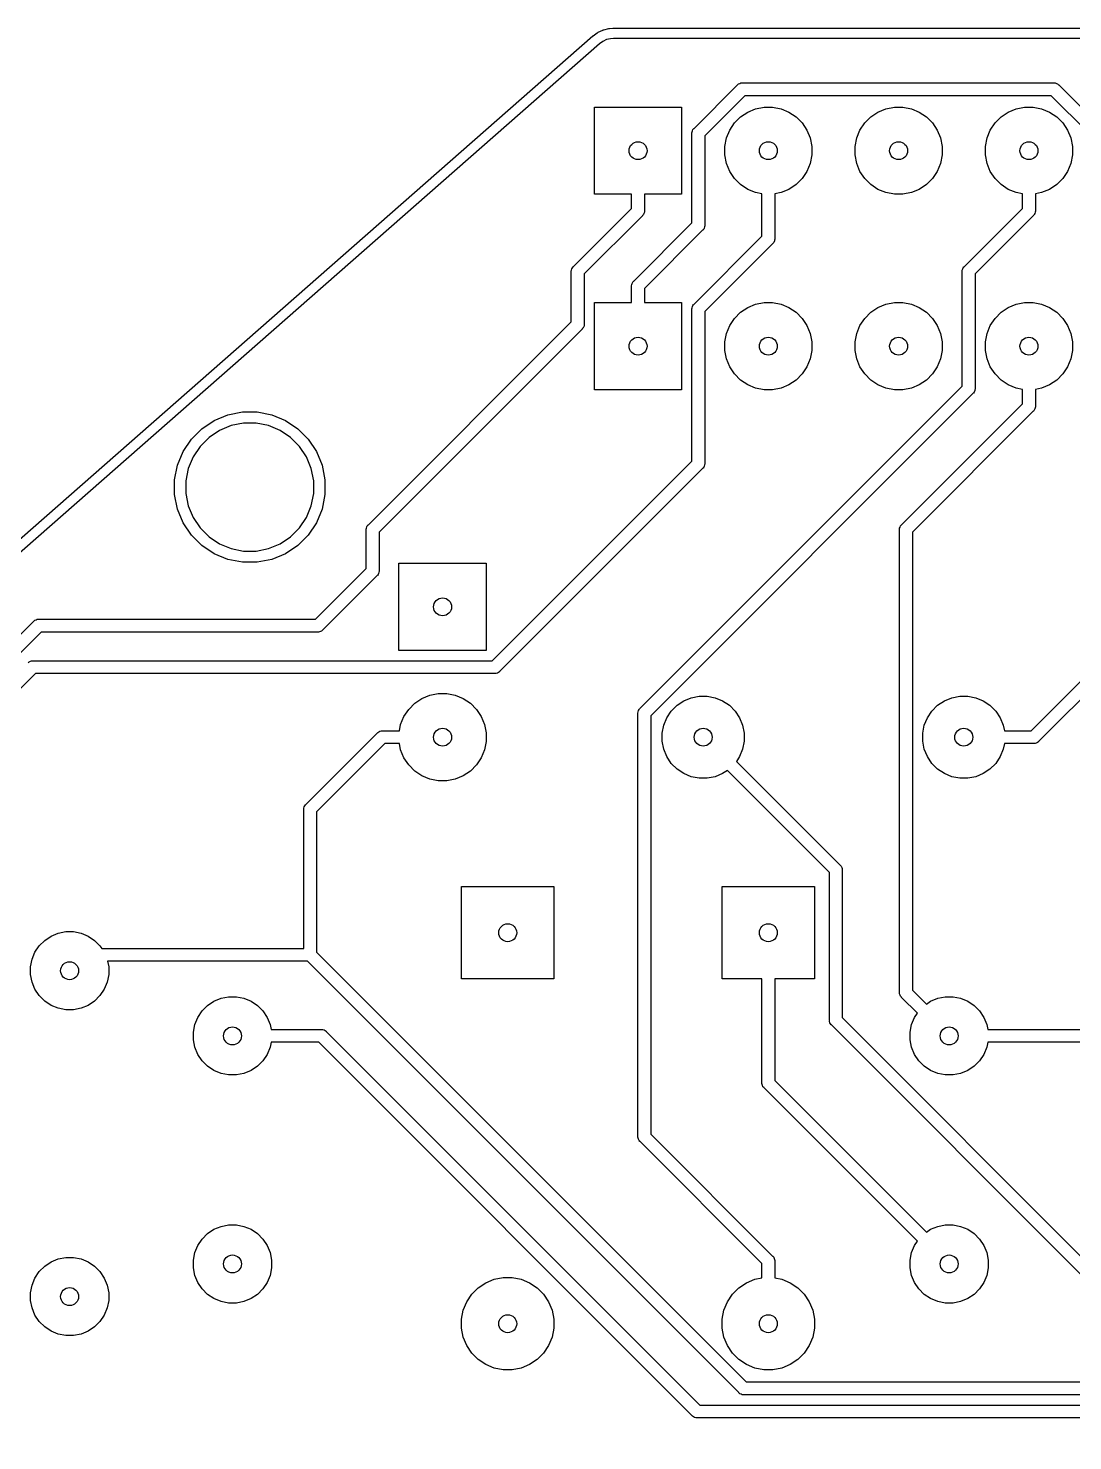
# Model space of a CAD drawing. Extents: x 17 to 176, y -177 to -9.
# Drawn here: x 54.92 to 75.28, y -36.57 to -9.04 of the extents above; entities that cross this region are included whole.
import ezdxf

# ---------------------------------------------------------------- set-up
doc = ezdxf.new("R2010")
doc.units = 0
doc.layers.add('BLACK', color=7, linetype='CONTINUOUS')

msp = doc.modelspace()

# ---------------------------------------------------------------- linework, layer by layer
at = {"layer": 'BLACK', "linetype": 'CONTINUOUS'}
for p, q in [((66.0255, -9.1214), (66.1157, -9.0803)), ((66.1157, -9.0803), (66.117, -9.0798)), ((66.117, -9.0798), (66.1256, -9.0769)), ((66.1256, -9.0769), (66.1342, -9.074)), ((66.1342, -9.074), (66.2307, -9.0512)), ((66.2307, -9.0512), (66.2321, -9.0509)), ((66.2321, -9.0509), (66.2395, -9.05)), ((66.2395, -9.05), (66.247, -9.0488)), ((66.247, -9.0488), (66.3133, -9.0443)), ((66.3133, -9.0443), (66.3167, -9.044)), ((66.3167, -9.044), (80.5131, -9.044)), ((17.4069, -51.7871), (65.9241, -9.1919)), ((66.0487, -9.3486), (17.5439, -51.933)), ((65.9241, -9.1919), (65.9281, -9.189)), ((65.9281, -9.189), (66.0086, -9.1312)), ((65.9281, -9.189), (65.9281, -9.189)), ((66.0086, -9.1312), (66.0098, -9.1304)), ((66.0098, -9.1304), (66.0177, -9.126)), ((66.0177, -9.126), (66.0255, -9.1214)), ((66.1173, -9.2994), (66.0487, -9.3486)), ((66.1897, -9.2664), (66.1173, -9.2994)), ((66.2686, -9.2478), (66.1897, -9.2664)), ((66.3249, -9.244), (66.2686, -9.2478)), ((80.418, -9.244), (66.3249, -9.244)), ((67.8933, -10.9954), (68.7392, -10.1494)), ((68.7392, -10.1494), (68.7431, -10.1447)), ((68.7431, -10.1447), (68.7478, -10.1408)), ((68.7478, -10.1408), (68.7621, -10.1291)), ((68.7621, -10.1291), (68.7838, -10.1175)), ((68.7838, -10.1175), (68.8074, -10.1103)), ((68.8074, -10.1103), (68.8258, -10.1085)), ((68.8258, -10.1085), (68.8319, -10.1079)), ((68.8258, -10.1085), (68.8258, -10.1085)), ((68.8319, -10.1079), (68.838, -10.1085)), ((68.838, -10.1085), (74.9039, -10.1085)), ((74.9039, -10.1085), (74.91, -10.1079)), ((74.91, -10.1079), (74.9161, -10.1085)), ((74.9161, -10.1085), (74.9161, -10.1085)), ((74.9161, -10.1085), (74.9345, -10.1103)), ((74.9345, -10.1103), (74.9581, -10.1175)), ((74.9581, -10.1175), (74.9798, -10.1291)), ((74.9798, -10.1291), (74.9988, -10.1447)), ((74.9988, -10.1447), (75.0027, -10.1495)), ((75.0027, -10.1495), (75.7761, -10.9228)), ((68.8837, -10.3585), (68.1023, -11.1399)), ((74.8582, -10.3585), (68.8837, -10.3585)), ((75.567, -11.0673), (74.8582, -10.3585)), ((65.952, -12.28), (65.952, -10.58)), ((65.952, -10.58), (67.652, -10.58)), ((67.652, -10.58), (67.652, -12.28)), ((68.8002, -10.7698), (68.9394, -10.6767)), ((68.9394, -10.6767), (69.0941, -10.6127)), ((69.0941, -10.6127), (69.2583, -10.58)), ((69.2583, -10.58), (69.4257, -10.58)), ((69.4257, -10.58), (69.5899, -10.6127)), ((69.5899, -10.6127), (69.7446, -10.6767)), ((69.7446, -10.6767), (69.8838, -10.7698)), ((71.3402, -10.7698), (71.4794, -10.6767)), ((71.4794, -10.6767), (71.6341, -10.6127)), ((71.6341, -10.6127), (71.7983, -10.58)), ((71.7983, -10.58), (71.9657, -10.58)), ((71.9657, -10.58), (72.1299, -10.6127)), ((72.1299, -10.6127), (72.2846, -10.6767)), ((72.2846, -10.6767), (72.4238, -10.7698)), ((73.8802, -10.7698), (74.0194, -10.6767)), ((74.0194, -10.6767), (74.1741, -10.6127)), ((74.1741, -10.6127), (74.3383, -10.58)), ((74.3383, -10.58), (74.5057, -10.58)), ((74.5057, -10.58), (74.6699, -10.6127)), ((74.6699, -10.6127), (74.8246, -10.6767)), ((74.8246, -10.6767), (74.9638, -10.7698)), ((67.8729, -11.0183), (67.8885, -10.9993)), ((67.8885, -10.9993), (67.8933, -10.9954)), ((68.5887, -11.0274), (68.6818, -10.8882)), ((68.6818, -10.8882), (68.8002, -10.7698)), ((69.8838, -10.7698), (70.0022, -10.8882)), ((70.0022, -10.8882), (70.0953, -11.0274)), ((71.1287, -11.0274), (71.2218, -10.8882)), ((71.2218, -10.8882), (71.3402, -10.7698)), ((72.4238, -10.7698), (72.5422, -10.8882)), ((72.5422, -10.8882), (72.6353, -11.0274)), ((73.6687, -11.0274), (73.7618, -10.8882)), ((73.7618, -10.8882), (73.8802, -10.7698)), ((74.9638, -10.7698), (75.0822, -10.8882)), ((75.0822, -10.8882), (75.1753, -11.0274)), ((67.8517, -11.0881), (67.8523, -11.082)), ((67.8523, -11.0942), (67.8517, -11.0881)), ((67.8523, -11.082), (67.8541, -11.0636)), ((67.8523, -11.082), (67.8523, -11.082)), ((67.8523, -12.8376), (67.8523, -11.0942)), ((67.8541, -11.0636), (67.8613, -11.04)), ((67.8613, -11.04), (67.8729, -11.0183)), ((68.1023, -11.1399), (68.1023, -12.8833)), ((68.492, -11.3463), (68.5247, -11.1821)), ((68.5247, -11.1821), (68.5887, -11.0274)), ((70.0953, -11.0274), (70.1593, -11.1821)), ((70.1593, -11.1821), (70.192, -11.3463)), ((71.032, -11.3463), (71.0647, -11.1821)), ((71.0647, -11.1821), (71.1287, -11.0274)), ((72.6353, -11.0274), (72.6993, -11.1821)), ((72.6993, -11.1821), (72.732, -11.3463)), ((73.572, -11.3463), (73.6047, -11.1821)), ((73.6047, -11.1821), (73.6687, -11.0274)), ((75.1753, -11.0274), (75.2393, -11.1821)), ((75.2393, -11.1821), (75.272, -11.3463)), ((68.492, -11.5137), (68.492, -11.3463)), ((68.5247, -11.6779), (68.492, -11.5137)), ((70.192, -11.5137), (70.1593, -11.6779)), ((70.192, -11.3463), (70.192, -11.5137)), ((71.032, -11.5137), (71.032, -11.3463)), ((71.0647, -11.6779), (71.032, -11.5137)), ((72.732, -11.5137), (72.6993, -11.6779)), ((72.732, -11.3463), (72.732, -11.5137)), ((73.572, -11.5137), (73.572, -11.3463)), ((73.6047, -11.6779), (73.572, -11.5137)), ((75.272, -11.5137), (75.2393, -11.6779)), ((75.272, -11.3463), (75.272, -11.5137)), ((68.5887, -11.8326), (68.5247, -11.6779)), ((68.6818, -11.9718), (68.5887, -11.8326)), ((70.0953, -11.8326), (70.0022, -11.9718)), ((70.1593, -11.6779), (70.0953, -11.8326)), ((71.1287, -11.8326), (71.0647, -11.6779)), ((71.2218, -11.9718), (71.1287, -11.8326)), ((72.6353, -11.8326), (72.5422, -11.9718)), ((72.6993, -11.6779), (72.6353, -11.8326)), ((73.6687, -11.8326), (73.6047, -11.6779)), ((73.7618, -11.9718), (73.6687, -11.8326)), ((75.1753, -11.8326), (75.0822, -11.9718)), ((75.2393, -11.6779), (75.1753, -11.8326)), ((68.8002, -12.0902), (68.6818, -11.9718)), ((68.9394, -12.1833), (68.8002, -12.0902)), ((69.8838, -12.0902), (69.7446, -12.1833)), ((70.0022, -11.9718), (69.8838, -12.0902)), ((71.3402, -12.0902), (71.2218, -11.9718)), ((71.4794, -12.1833), (71.3402, -12.0902)), ((72.4238, -12.0902), (72.2846, -12.1833)), ((72.5422, -11.9718), (72.4238, -12.0902)), ((73.8802, -12.0902), (73.7618, -11.9718)), ((74.0194, -12.1833), (73.8802, -12.0902)), ((74.9638, -12.0902), (74.8246, -12.1833)), ((75.0822, -11.9718), (74.9638, -12.0902)), ((66.677, -12.28), (65.952, -12.28)), ((66.677, -12.5535), (66.677, -12.28)), ((67.652, -12.28), (66.927, -12.28)), ((66.927, -12.28), (66.927, -12.5992)), ((69.0941, -12.2473), (68.9394, -12.1833)), ((69.217, -12.2718), (69.0941, -12.2473)), ((69.217, -13.0985), (69.217, -12.2718)), ((69.5899, -12.2473), (69.467, -12.2718)), ((69.467, -12.2718), (69.467, -13.1442)), ((69.7446, -12.1833), (69.5899, -12.2473)), ((71.6341, -12.2473), (71.4794, -12.1833)), ((71.7983, -12.28), (71.6341, -12.2473)), ((71.9657, -12.28), (71.7983, -12.28)), ((72.1299, -12.2473), (71.9657, -12.28)), ((72.2846, -12.1833), (72.1299, -12.2473)), ((74.1741, -12.2473), (74.0194, -12.1833)), ((74.297, -12.2718), (74.1741, -12.2473)), ((74.297, -12.5535), (74.297, -12.2718)), ((74.6699, -12.2473), (74.547, -12.2718)), ((74.547, -12.2718), (74.547, -12.5992)), ((74.8246, -12.1833), (74.6699, -12.2473)), ((65.5427, -13.6879), (66.677, -12.5535)), ((66.918, -12.6534), (66.9064, -12.6751)), ((66.9251, -12.6302), (66.918, -12.6534)), ((66.9252, -12.6298), (66.9251, -12.6302)), ((66.927, -12.6114), (66.9252, -12.6298)), ((66.927, -12.5992), (66.9276, -12.6053)), ((66.9276, -12.6053), (66.927, -12.6114)), ((66.927, -12.6114), (66.927, -12.6114)), ((73.1626, -13.6879), (74.297, -12.5535)), ((74.538, -12.6534), (74.5264, -12.6751)), ((74.5451, -12.6302), (74.538, -12.6534)), ((74.5452, -12.6298), (74.5451, -12.6302)), ((74.547, -12.6114), (74.5452, -12.6298)), ((74.547, -12.5992), (74.5476, -12.6053)), ((74.5476, -12.6053), (74.547, -12.6114)), ((74.547, -12.6114), (74.547, -12.6114)), ((66.8861, -12.698), (65.7517, -13.8324)), ((66.718, -13.972), (67.8523, -12.8376)), ((66.8908, -12.6941), (66.8861, -12.698)), ((66.8947, -12.6894), (66.8908, -12.6941)), ((66.9064, -12.6751), (66.8947, -12.6894)), ((66.8947, -12.6894), (66.8947, -12.6894)), ((68.0933, -12.9375), (68.0828, -12.9572)), ((68.1005, -12.9139), (68.0933, -12.9375)), ((68.1023, -12.8955), (68.1005, -12.9139)), ((68.1023, -12.8833), (68.1029, -12.8894)), ((68.1029, -12.8894), (68.1023, -12.8955)), ((68.1023, -12.8955), (68.1023, -12.8955)), ((74.5061, -12.698), (73.3717, -13.8324)), ((74.5108, -12.6941), (74.5061, -12.698)), ((74.5147, -12.6894), (74.5108, -12.6941)), ((74.5264, -12.6751), (74.5147, -12.6894)), ((74.5147, -12.6894), (74.5147, -12.6894)), ((68.0614, -12.9821), (66.927, -14.1165)), ((67.8933, -14.4222), (69.217, -13.0985)), ((68.0661, -12.9782), (68.0614, -12.9821)), ((68.07, -12.9735), (68.0661, -12.9782)), ((68.0817, -12.9592), (68.07, -12.9735)), ((68.07, -12.9735), (68.07, -12.9735)), ((68.0828, -12.9572), (68.0817, -12.9592)), ((69.458, -13.1984), (69.4464, -13.2201)), ((69.4594, -13.1937), (69.458, -13.1984)), ((69.4652, -13.1748), (69.4594, -13.1937)), ((69.467, -13.1564), (69.4652, -13.1748)), ((69.467, -13.1442), (69.4676, -13.1503)), ((69.4676, -13.1503), (69.467, -13.1564)), ((69.467, -13.1564), (69.467, -13.1564)), ((69.4261, -13.243), (68.1024, -14.5667)), ((69.4308, -13.2391), (69.4261, -13.243)), ((69.4347, -13.2344), (69.4308, -13.2391)), ((69.4464, -13.2201), (69.4347, -13.2344)), ((65.5017, -13.7745), (65.5035, -13.7561)), ((65.5035, -13.7561), (65.5107, -13.7325)), ((65.5107, -13.7325), (65.5223, -13.7108)), ((65.5223, -13.7108), (65.5379, -13.6918)), ((65.5379, -13.6918), (65.5427, -13.6879)), ((73.1211, -13.7806), (73.1235, -13.7561)), ((73.1235, -13.7561), (73.1307, -13.7325)), ((73.1307, -13.7325), (73.1423, -13.7108)), ((73.1423, -13.7108), (73.154, -13.6966)), ((73.154, -13.6965), (73.1579, -13.6918)), ((73.154, -13.6966), (73.154, -13.6965)), ((73.1579, -13.6918), (73.1626, -13.6879)), ((65.5011, -13.7806), (65.5017, -13.7745)), ((65.5017, -13.7867), (65.5011, -13.7806)), ((65.5017, -13.7745), (65.5017, -13.7745)), ((65.5017, -14.7624), (65.5017, -13.7867)), ((65.7517, -13.8324), (65.7517, -14.8081)), ((66.6788, -14.0402), (66.686, -14.0166)), ((66.686, -14.0166), (66.6976, -13.9949)), ((66.6976, -13.9949), (66.7093, -13.9806)), ((66.7093, -13.9806), (66.7132, -13.9759)), ((66.7093, -13.9806), (66.7093, -13.9806)), ((66.7132, -13.9759), (66.718, -13.972)), ((73.1217, -13.7867), (73.1211, -13.7806)), ((73.1217, -16.0169), (73.1217, -13.7867)), ((73.3717, -13.8324), (73.3717, -16.0626)), ((66.6764, -14.0647), (66.6788, -14.0402)), ((66.677, -14.0708), (66.6764, -14.0647)), ((66.677, -14.39), (66.677, -14.0708)), ((66.927, -14.1165), (66.927, -14.39)), ((65.952, -16.09), (65.952, -14.39)), ((65.952, -14.39), (66.677, -14.39)), ((66.927, -14.39), (67.652, -14.39)), ((67.652, -14.39), (67.652, -16.09)), ((67.8518, -14.5149), (67.8542, -14.4904)), ((67.8524, -14.521), (67.8518, -14.5149)), ((67.8524, -17.4782), (67.8524, -14.521)), ((67.8542, -14.4904), (67.8614, -14.4668)), ((67.8614, -14.4668), (67.873, -14.4451)), ((67.873, -14.4451), (67.8847, -14.4308)), ((67.8847, -14.4308), (67.8886, -14.4261)), ((67.8847, -14.4308), (67.8847, -14.4308)), ((67.8886, -14.4261), (67.8933, -14.4222)), ((68.1024, -14.5667), (68.1024, -17.5239)), ((68.6818, -14.6982), (68.8002, -14.5798)), ((68.8002, -14.5798), (68.9394, -14.4867)), ((68.9394, -14.4867), (69.0941, -14.4227)), ((69.0941, -14.4227), (69.2583, -14.39)), ((69.2583, -14.39), (69.4257, -14.39)), ((69.4257, -14.39), (69.5899, -14.4227)), ((69.5899, -14.4227), (69.7446, -14.4867)), ((69.7446, -14.4867), (69.8838, -14.5798)), ((69.8838, -14.5798), (70.0022, -14.6982)), ((71.2218, -14.6982), (71.3402, -14.5798)), ((71.3402, -14.5798), (71.4794, -14.4867)), ((71.4794, -14.4867), (71.6341, -14.4227)), ((71.6341, -14.4227), (71.7983, -14.39)), ((71.7983, -14.39), (71.9657, -14.39)), ((71.9657, -14.39), (72.1299, -14.4227)), ((72.1299, -14.4227), (72.2846, -14.4867)), ((72.2846, -14.4867), (72.4238, -14.5798)), ((72.4238, -14.5798), (72.5422, -14.6982)), ((73.7618, -14.6982), (73.8802, -14.5798)), ((73.8802, -14.5798), (74.0194, -14.4867)), ((74.0194, -14.4867), (74.1741, -14.4227)), ((74.1741, -14.4227), (74.3383, -14.39)), ((74.3383, -14.39), (74.5057, -14.39)), ((74.5057, -14.39), (74.6699, -14.4227)), ((74.6699, -14.4227), (74.8246, -14.4867)), ((74.8246, -14.4867), (74.9638, -14.5798)), ((74.9638, -14.5798), (75.0822, -14.6982)), ((61.5455, -18.7187), (65.5017, -14.7624)), ((65.7427, -14.8623), (65.7341, -14.8785)), ((65.7499, -14.8387), (65.7427, -14.8623)), ((65.7517, -14.8203), (65.7499, -14.8387)), ((65.7517, -14.8081), (65.7523, -14.8142)), ((65.7523, -14.8142), (65.7517, -14.8203)), ((65.7517, -14.8203), (65.7517, -14.8203)), ((68.5247, -14.9921), (68.5887, -14.8374)), ((68.5887, -14.8374), (68.6818, -14.6982)), ((70.0022, -14.6982), (70.0953, -14.8374)), ((70.0953, -14.8374), (70.1593, -14.9921)), ((71.0647, -14.9921), (71.1287, -14.8374)), ((71.1287, -14.8374), (71.2218, -14.6982)), ((72.5422, -14.6982), (72.6353, -14.8374)), ((72.6353, -14.8374), (72.6993, -14.9921)), ((73.6047, -14.9921), (73.6687, -14.8374)), ((73.6687, -14.8374), (73.7618, -14.6982)), ((75.0822, -14.6982), (75.1753, -14.8374)), ((75.1753, -14.8374), (75.2393, -14.9921)), ((65.7108, -14.9069), (61.7545, -18.8632)), ((65.7155, -14.903), (65.7108, -14.9069)), ((65.7194, -14.8983), (65.7155, -14.903)), ((65.7311, -14.884), (65.7194, -14.8983)), ((65.7194, -14.8983), (65.7194, -14.8983)), ((65.7341, -14.8785), (65.7311, -14.884)), ((68.492, -15.1563), (68.5247, -14.9921)), ((70.1593, -14.9921), (70.192, -15.1563)), ((71.032, -15.1563), (71.0647, -14.9921)), ((72.6993, -14.9921), (72.732, -15.1563)), ((73.572, -15.1563), (73.6047, -14.9921)), ((75.2393, -14.9921), (75.272, -15.1563)), ((68.492, -15.3237), (68.492, -15.1563)), ((68.5247, -15.4879), (68.492, -15.3237)), ((70.192, -15.3237), (70.1593, -15.4879)), ((70.192, -15.1563), (70.192, -15.3237)), ((71.032, -15.3237), (71.032, -15.1563)), ((71.0647, -15.4879), (71.032, -15.3237)), ((72.732, -15.3237), (72.6993, -15.4879)), ((72.732, -15.1563), (72.732, -15.3237)), ((73.572, -15.3237), (73.572, -15.1563)), ((73.6047, -15.4879), (73.572, -15.3237)), ((75.272, -15.3237), (75.2393, -15.4879)), ((75.272, -15.1563), (75.272, -15.3237)), ((68.5887, -15.6426), (68.5247, -15.4879)), ((68.6818, -15.7818), (68.5887, -15.6426)), ((70.0953, -15.6426), (70.0022, -15.7818)), ((70.1593, -15.4879), (70.0953, -15.6426)), ((71.1287, -15.6426), (71.0647, -15.4879)), ((71.2218, -15.7818), (71.1287, -15.6426)), ((72.6353, -15.6426), (72.5422, -15.7818)), ((72.6993, -15.4879), (72.6353, -15.6426)), ((73.6687, -15.6426), (73.6047, -15.4879)), ((73.7618, -15.7818), (73.6687, -15.6426)), ((75.1753, -15.6426), (75.0822, -15.7818)), ((75.2393, -15.4879), (75.1753, -15.6426)), ((68.8002, -15.9002), (68.6818, -15.7818)), ((68.9394, -15.9933), (68.8002, -15.9002)), ((69.8838, -15.9002), (69.7446, -15.9933)), ((70.0022, -15.7818), (69.8838, -15.9002)), ((71.3402, -15.9002), (71.2218, -15.7818)), ((71.4794, -15.9933), (71.3402, -15.9002)), ((72.4238, -15.9002), (72.2846, -15.9933)), ((72.5422, -15.7818), (72.4238, -15.9002)), ((73.8802, -15.9002), (73.7618, -15.7818)), ((74.0194, -15.9933), (73.8802, -15.9002)), ((74.9638, -15.9002), (74.8246, -15.9933)), ((75.0822, -15.7818), (74.9638, -15.9002)), ((67.652, -16.09), (65.952, -16.09)), ((66.8414, -22.2972), (73.1217, -16.0169)), ((73.3308, -16.1614), (67.0505, -22.4417)), ((69.0941, -16.0573), (68.9394, -15.9933)), ((69.2583, -16.09), (69.0941, -16.0573)), ((69.4257, -16.09), (69.2583, -16.09)), ((69.5899, -16.0573), (69.4257, -16.09)), ((69.7446, -15.9933), (69.5899, -16.0573)), ((71.6341, -16.0573), (71.4794, -15.9933)), ((71.7983, -16.09), (71.6341, -16.0573)), ((71.9657, -16.09), (71.7983, -16.09)), ((72.1299, -16.0573), (71.9657, -16.09)), ((72.2846, -15.9933), (72.1299, -16.0573)), ((73.3355, -16.1575), (73.3308, -16.1614)), ((73.3394, -16.1528), (73.3355, -16.1575)), ((73.3511, -16.1385), (73.3394, -16.1528)), ((73.3627, -16.1168), (73.3511, -16.1385)), ((73.3644, -16.1112), (73.3627, -16.1168)), ((73.3699, -16.0932), (73.3644, -16.1112)), ((73.3717, -16.0748), (73.3699, -16.0932)), ((73.3717, -16.0626), (73.3723, -16.0687)), ((73.3723, -16.0687), (73.3717, -16.0748)), ((73.3717, -16.0748), (73.3717, -16.0748)), ((74.1741, -16.0573), (74.0194, -15.9933)), ((74.297, -16.0818), (74.1741, -16.0573)), ((74.297, -16.3635), (74.297, -16.0818)), ((74.6699, -16.0573), (74.547, -16.0818)), ((74.547, -16.0818), (74.547, -16.4092)), ((74.8246, -15.9933), (74.6699, -16.0573)), ((71.9408, -18.7198), (74.297, -16.3635)), ((74.5061, -16.508), (72.1498, -18.8643)), ((74.5108, -16.5041), (74.5061, -16.508)), ((74.5147, -16.4993), (74.5108, -16.5041)), ((74.5264, -16.4851), (74.5147, -16.4993)), ((74.538, -16.4634), (74.5264, -16.4851)), ((74.5452, -16.4398), (74.538, -16.4634)), ((74.538, -16.4634), (74.538, -16.4634)), ((74.547, -16.4214), (74.5452, -16.4398)), ((74.547, -16.4092), (74.5476, -16.4153)), ((74.5476, -16.4153), (74.547, -16.4214)), ((74.547, -16.4214), (74.547, -16.4214)), ((58.3005, -16.8481), (58.5405, -16.6877)), ((58.5405, -16.6877), (58.8072, -16.5772)), ((58.8711, -16.7878), (58.6442, -16.8817)), ((58.8072, -16.5772), (59.0903, -16.5209)), ((59.1119, -16.7399), (58.8711, -16.7878)), ((59.0903, -16.5209), (59.379, -16.5209)), ((59.3575, -16.7399), (59.1119, -16.7399)), ((59.5983, -16.7878), (59.3575, -16.7399)), ((59.379, -16.5209), (59.6621, -16.5772)), ((59.8251, -16.8817), (59.5983, -16.7878)), ((59.6621, -16.5772), (59.9288, -16.6877)), ((59.9288, -16.6877), (60.1689, -16.8481)), ((57.936, -17.2922), (58.0964, -17.0522)), ((58.0964, -17.0522), (58.3005, -16.8481)), ((58.4401, -17.0181), (58.2664, -17.1918)), ((58.6442, -16.8817), (58.4401, -17.0181)), ((60.0293, -17.0181), (59.8251, -16.8817)), ((60.2029, -17.1918), (60.0293, -17.0181)), ((60.1689, -16.8481), (60.373, -17.0522)), ((60.373, -17.0522), (60.5334, -17.2922)), ((57.8255, -17.5589), (57.936, -17.2922)), ((58.2664, -17.1918), (58.13, -17.3959)), ((60.3393, -17.3959), (60.2029, -17.1918)), ((60.5334, -17.2922), (60.6438, -17.5589)), ((57.7692, -17.842), (57.8255, -17.5589)), ((58.13, -17.3959), (58.0361, -17.6228)), ((60.4333, -17.6228), (60.3393, -17.3959)), ((60.6438, -17.5589), (60.7001, -17.842)), ((63.9602, -21.3704), (67.8524, -17.4782)), ((68.0701, -17.6141), (68.0662, -17.6188)), ((68.0818, -17.5998), (68.0701, -17.6141)), ((68.0701, -17.6141), (68.0701, -17.6141)), ((68.0934, -17.5781), (68.0818, -17.5998)), ((68.0818, -17.5998), (68.0818, -17.5998)), ((68.1006, -17.5545), (68.0934, -17.5781)), ((68.1024, -17.5361), (68.1006, -17.5545)), ((68.1024, -17.5239), (68.103, -17.53)), ((68.103, -17.53), (68.1024, -17.5361)), ((68.1024, -17.5361), (68.1024, -17.5361)), ((57.7692, -18.1307), (57.7692, -17.842)), ((58.0361, -17.6228), (57.9882, -17.8636)), ((57.9882, -17.8636), (57.9882, -18.1091)), ((60.4812, -17.8636), (60.4333, -17.6228)), ((60.4812, -18.1091), (60.4812, -17.8636)), ((60.7001, -17.842), (60.7001, -18.1307)), ((68.0615, -17.6227), (64.1047, -21.5794)), ((68.0662, -17.6188), (68.0615, -17.6227)), ((57.8255, -18.4138), (57.7692, -18.1307)), ((57.9882, -18.1091), (58.0361, -18.35)), ((60.4333, -18.35), (60.4812, -18.1091)), ((60.7001, -18.1307), (60.6438, -18.4138)), ((57.936, -18.6805), (57.8255, -18.4138)), ((58.0361, -18.35), (58.13, -18.5768)), ((60.3393, -18.5768), (60.4333, -18.35)), ((60.6438, -18.4138), (60.5334, -18.6805)), ((58.0964, -18.9206), (57.936, -18.6805)), ((58.13, -18.5768), (58.2664, -18.781)), ((60.2029, -18.781), (60.3393, -18.5768)), ((60.5334, -18.6805), (60.373, -18.9206)), ((58.3005, -19.1247), (58.0964, -18.9206)), ((58.2664, -18.781), (58.4401, -18.9546)), ((58.4401, -18.9546), (58.6442, -19.091)), ((59.8251, -19.091), (60.0293, -18.9546)), ((60.0293, -18.9546), (60.2029, -18.781)), ((60.373, -18.9206), (60.1689, -19.1247)), ((61.5039, -18.8114), (61.5045, -18.8053)), ((61.5045, -18.8175), (61.5039, -18.8114)), ((61.5045, -18.8053), (61.5063, -18.7869)), ((61.5045, -18.8053), (61.5045, -18.8053)), ((61.5045, -19.5702), (61.5045, -18.8175)), ((61.5063, -18.7869), (61.5135, -18.7633)), ((61.5135, -18.7633), (61.5251, -18.7416)), ((61.5251, -18.7416), (61.5407, -18.7226)), ((61.5407, -18.7226), (61.5455, -18.7187)), ((61.7545, -18.8632), (61.7545, -19.6159)), ((71.8992, -18.8125), (71.8998, -18.8064)), ((71.8998, -18.8186), (71.8992, -18.8125)), ((71.8998, -18.8064), (71.9016, -18.788)), ((71.8998, -18.8064), (71.8998, -18.8064)), ((71.8998, -27.8327), (71.8998, -18.8186)), ((71.9016, -18.788), (71.9088, -18.7644)), ((71.9088, -18.7644), (71.9204, -18.7427)), ((71.9204, -18.7427), (71.936, -18.7237)), ((71.936, -18.7237), (71.9408, -18.7198)), ((72.1498, -18.8643), (72.1498, -27.787)), ((58.5405, -19.285), (58.3005, -19.1247)), ((58.6442, -19.091), (58.8711, -19.185)), ((58.8711, -19.185), (59.1119, -19.2329)), ((59.1119, -19.2329), (59.3575, -19.2329)), ((59.3575, -19.2329), (59.5983, -19.185)), ((59.5983, -19.185), (59.8251, -19.091)), ((60.1689, -19.1247), (59.9288, -19.285)), ((58.8072, -19.3955), (58.5405, -19.285)), ((59.0903, -19.4518), (58.8072, -19.3955)), ((59.379, -19.4518), (59.0903, -19.4518)), ((59.6621, -19.3955), (59.379, -19.4518)), ((59.9288, -19.285), (59.6621, -19.3955)), ((62.142, -21.17), (62.142, -19.47)), ((62.142, -19.47), (63.842, -19.47)), ((63.842, -19.47), (63.842, -21.17)), ((60.5136, -20.5611), (61.5045, -19.5702)), ((61.7136, -19.7147), (60.6581, -20.7701)), ((61.7183, -19.7108), (61.7136, -19.7147)), ((61.7222, -19.7061), (61.7183, -19.7108)), ((61.7339, -19.6918), (61.7222, -19.7061)), ((61.7455, -19.6701), (61.7339, -19.6918)), ((61.7527, -19.6465), (61.7455, -19.6701)), ((61.7545, -19.6281), (61.7527, -19.6465)), ((61.7545, -19.6159), (61.7551, -19.622)), ((61.7551, -19.622), (61.7545, -19.6281)), ((61.7545, -19.6281), (61.7545, -19.6281)), ((74.4649, -22.735), (76.964, -20.2359)), ((29.888, -45.7373), (55.0232, -20.602)), ((55.0232, -20.602), (55.0271, -20.5973)), ((55.0271, -20.5973), (55.0318, -20.5934)), ((55.0318, -20.5934), (55.0461, -20.5817)), ((55.0318, -20.5934), (55.0318, -20.5934)), ((55.0461, -20.5817), (55.0678, -20.5701)), ((55.0461, -20.5817), (55.0461, -20.5817)), ((55.0461, -20.5817), (55.0461, -20.5817)), ((55.0678, -20.5701), (55.0914, -20.5629)), ((55.0914, -20.5629), (55.1098, -20.5611)), ((55.1098, -20.5611), (55.1159, -20.5605)), ((55.1098, -20.5611), (55.1098, -20.5611)), ((55.1159, -20.5605), (55.122, -20.5611)), ((55.122, -20.5611), (60.5136, -20.5611)), ((77.1085, -20.445), (74.6094, -22.944)), ((55.1677, -20.8111), (30.097, -45.8818)), ((60.5593, -20.8111), (55.1677, -20.8111)), ((60.5654, -20.8117), (60.5593, -20.8111)), ((60.5715, -20.8111), (60.5654, -20.8117)), ((60.5899, -20.8093), (60.5715, -20.8111)), ((60.5715, -20.8111), (60.5715, -20.8111)), ((60.6135, -20.8021), (60.5899, -20.8093)), ((60.6352, -20.7905), (60.6135, -20.8021)), ((60.6542, -20.7749), (60.6352, -20.7905)), ((60.6581, -20.7701), (60.6542, -20.7749)), ((63.842, -21.17), (62.142, -21.17)), ((54.9137, -21.4113), (54.9176, -21.4066)), ((54.9176, -21.4066), (54.9223, -21.4027)), ((54.9223, -21.4027), (54.9366, -21.391)), ((54.9223, -21.4027), (54.9223, -21.4027)), ((54.9366, -21.391), (54.9583, -21.3794)), ((54.9366, -21.391), (54.9366, -21.391)), ((54.9366, -21.391), (54.9366, -21.391)), ((54.9583, -21.3794), (54.9819, -21.3722)), ((54.9819, -21.3722), (55.0003, -21.3704)), ((55.0003, -21.3704), (55.0064, -21.3698)), ((55.0003, -21.3704), (55.0003, -21.3704)), ((55.0064, -21.3698), (55.0125, -21.3704)), ((55.0125, -21.3704), (63.9602, -21.3704)), ((55.0582, -21.6204), (31.0035, -45.6751)), ((64.0059, -21.6204), (55.0582, -21.6204)), ((64.012, -21.621), (64.0059, -21.6204)), ((64.0181, -21.6204), (64.012, -21.621)), ((64.0365, -21.6186), (64.0181, -21.6204)), ((64.0181, -21.6204), (64.0181, -21.6204)), ((64.0601, -21.6114), (64.0365, -21.6186)), ((64.0818, -21.5998), (64.0601, -21.6114)), ((64.1008, -21.5842), (64.0818, -21.5998)), ((64.1047, -21.5794), (64.1008, -21.5842)), ((62.7441, -22.0427), (62.9083, -22.01)), ((62.9083, -22.01), (63.0757, -22.01)), ((63.0757, -22.01), (63.2399, -22.0427)), ((62.3318, -22.3182), (62.4502, -22.1998)), ((62.4502, -22.1998), (62.5894, -22.1067)), ((62.5894, -22.1067), (62.7441, -22.0427)), ((63.2399, -22.0427), (63.3946, -22.1067)), ((63.3946, -22.1067), (63.5338, -22.1998)), ((63.5338, -22.1998), (63.6522, -22.3182)), ((67.4506, -22.35), (67.562, -22.2386)), ((67.562, -22.2386), (67.6931, -22.151)), ((67.6931, -22.151), (67.8386, -22.0907)), ((67.8386, -22.0907), (67.9932, -22.06)), ((67.9932, -22.06), (68.1508, -22.06)), ((68.1508, -22.06), (68.3054, -22.0907)), ((68.3054, -22.0907), (68.4509, -22.151)), ((68.4509, -22.151), (68.582, -22.2386)), ((68.582, -22.2386), (68.6934, -22.35)), ((72.5306, -22.35), (72.642, -22.2386)), ((72.642, -22.2386), (72.7731, -22.151)), ((72.7731, -22.151), (72.9186, -22.0907)), ((72.9186, -22.0907), (73.0732, -22.06)), ((73.0732, -22.06), (73.2308, -22.06)), ((73.2308, -22.06), (73.3854, -22.0907)), ((73.3854, -22.0907), (73.5309, -22.151)), ((73.5309, -22.151), (73.662, -22.2386)), ((73.662, -22.2386), (73.7734, -22.35)), ((62.1747, -22.6121), (62.2387, -22.4574)), ((62.2387, -22.4574), (62.3318, -22.3182)), ((63.6522, -22.3182), (63.7453, -22.4574)), ((63.7453, -22.4574), (63.8093, -22.6121)), ((66.7999, -22.3899), (66.8023, -22.3654)), ((66.8005, -22.396), (66.7999, -22.3899)), ((66.8005, -30.6421), (66.8005, -22.396)), ((66.8023, -22.3654), (66.8095, -22.3418)), ((66.8095, -22.3418), (66.8211, -22.3201)), ((66.8211, -22.3201), (66.8328, -22.3058)), ((66.8328, -22.3058), (66.8367, -22.3011)), ((66.8328, -22.3058), (66.8328, -22.3058)), ((66.8367, -22.3011), (66.8414, -22.2972)), ((67.0505, -22.4417), (67.0505, -30.5964)), ((67.3027, -22.6266), (67.363, -22.4811)), ((67.363, -22.4811), (67.4506, -22.35)), ((68.6934, -22.35), (68.781, -22.4811)), ((68.781, -22.4811), (68.8413, -22.6266)), ((72.3827, -22.6266), (72.443, -22.4811)), ((72.443, -22.4811), (72.5306, -22.35)), ((73.7734, -22.35), (73.861, -22.4811)), ((73.861, -22.4811), (73.9213, -22.6266)), ((60.3278, -24.1722), (61.724, -22.7759)), ((61.724, -22.7759), (61.7279, -22.7712)), ((61.7279, -22.7712), (61.7469, -22.7556)), ((61.7469, -22.7556), (61.7686, -22.744)), ((61.7686, -22.744), (61.7922, -22.7368)), ((61.7922, -22.7368), (61.8106, -22.735)), ((61.8106, -22.735), (61.8167, -22.7344)), ((61.8106, -22.735), (61.8106, -22.735)), ((61.8167, -22.7344), (61.8228, -22.735)), ((61.8228, -22.735), (62.1502, -22.735)), ((62.1502, -22.735), (62.1747, -22.6121)), ((63.8093, -22.6121), (63.842, -22.7763)), ((63.842, -22.7763), (63.842, -22.9437)), ((67.272, -22.7812), (67.3027, -22.6266)), ((67.272, -22.9388), (67.272, -22.7812)), ((68.8413, -22.6266), (68.872, -22.7812)), ((68.872, -22.7812), (68.872, -22.9388)), ((72.352, -22.7812), (72.3827, -22.6266)), ((72.352, -22.9388), (72.352, -22.7812)), ((73.9213, -22.6266), (73.9428, -22.735)), ((73.9428, -22.735), (74.4649, -22.735)), ((61.8685, -22.985), (60.5368, -24.3167)), ((62.1502, -22.985), (61.8685, -22.985)), ((62.1747, -23.1079), (62.1502, -22.985)), ((62.2387, -23.2626), (62.1747, -23.1079)), ((63.8093, -23.1079), (63.7453, -23.2626)), ((63.842, -22.9437), (63.8093, -23.1079)), ((67.3027, -23.0934), (67.272, -22.9388)), ((67.363, -23.2389), (67.3027, -23.0934)), ((68.8413, -23.0934), (68.781, -23.2389)), ((68.872, -22.9388), (68.8413, -23.0934)), ((72.3827, -23.0934), (72.352, -22.9388)), ((72.443, -23.2389), (72.3827, -23.0934)), ((73.9213, -23.0934), (73.861, -23.2389)), ((73.9428, -22.985), (73.9213, -23.0934)), ((74.5106, -22.985), (73.9428, -22.985)), ((74.5167, -22.9856), (74.5106, -22.985)), ((74.5228, -22.985), (74.5167, -22.9856)), ((74.5412, -22.9832), (74.5228, -22.985)), ((74.5228, -22.985), (74.5228, -22.985)), ((74.5648, -22.976), (74.5412, -22.9832)), ((74.5865, -22.9644), (74.5648, -22.976)), ((74.6055, -22.9488), (74.5865, -22.9644)), ((74.6094, -22.944), (74.6055, -22.9488)), ((62.3318, -23.4018), (62.2387, -23.2626)), ((63.7453, -23.2626), (63.6522, -23.4018)), ((67.4506, -23.37), (67.363, -23.2389)), ((67.562, -23.4814), (67.4506, -23.37)), ((68.781, -23.2389), (68.7196, -23.3308)), ((68.7196, -23.3308), (70.7407, -25.3519)), ((72.5306, -23.37), (72.443, -23.2389)), ((72.642, -23.4814), (72.5306, -23.37)), ((73.7734, -23.37), (73.662, -23.4814)), ((73.861, -23.2389), (73.7734, -23.37)), ((62.4502, -23.5202), (62.3318, -23.4018)), ((62.5894, -23.6133), (62.4502, -23.5202)), ((62.7441, -23.6773), (62.5894, -23.6133)), ((63.3946, -23.6133), (63.2399, -23.6773)), ((63.5338, -23.5202), (63.3946, -23.6133)), ((63.6522, -23.4018), (63.5338, -23.5202)), ((67.6931, -23.569), (67.562, -23.4814)), ((67.8386, -23.6293), (67.6931, -23.569)), ((67.9932, -23.66), (67.8386, -23.6293)), ((68.1508, -23.66), (67.9932, -23.66)), ((68.3054, -23.6293), (68.1508, -23.66)), ((68.4509, -23.569), (68.3054, -23.6293)), ((68.5428, -23.5076), (68.4509, -23.569)), ((70.5316, -25.4964), (68.5428, -23.5076)), ((72.7731, -23.569), (72.642, -23.4814)), ((72.9186, -23.6293), (72.7731, -23.569)), ((73.0732, -23.66), (72.9186, -23.6293)), ((73.2308, -23.66), (73.0732, -23.66)), ((73.3854, -23.6293), (73.2308, -23.66)), ((73.5309, -23.569), (73.3854, -23.6293)), ((73.662, -23.4814), (73.5309, -23.569)), ((62.9083, -23.71), (62.7441, -23.6773)), ((63.0757, -23.71), (62.9083, -23.71)), ((63.2399, -23.6773), (63.0757, -23.71)), ((60.2886, -24.2404), (60.2958, -24.2168)), ((60.2958, -24.2168), (60.3074, -24.1951)), ((60.3074, -24.1951), (60.323, -24.1761)), ((60.323, -24.1761), (60.3278, -24.1722)), ((60.2862, -24.2649), (60.2868, -24.2588)), ((60.2868, -24.271), (60.2862, -24.2649)), ((60.2868, -24.2588), (60.2886, -24.2404)), ((60.2868, -24.2588), (60.2868, -24.2588)), ((60.2868, -26.978), (60.2868, -24.271)), ((60.5368, -24.3167), (60.5368, -27.0512)), ((70.5316, -28.3695), (70.5316, -25.4964)), ((70.7407, -25.3519), (70.7454, -25.3558)), ((70.7454, -25.3558), (70.7493, -25.3605)), ((70.7493, -25.3605), (70.7493, -25.3605)), ((70.7493, -25.3605), (70.759, -25.3723)), ((70.759, -25.3723), (70.761, -25.3748)), ((70.761, -25.3748), (70.7726, -25.3965)), ((70.7726, -25.3965), (70.7798, -25.4201)), ((70.7798, -25.4201), (70.7816, -25.4385)), ((70.7816, -25.4385), (70.7816, -25.4385)), ((70.7816, -25.4385), (70.7822, -25.4446)), ((70.7822, -25.4446), (70.7816, -25.4507)), ((70.7816, -25.4507), (70.7816, -28.3238)), ((63.362, -27.57), (63.362, -25.77)), ((63.362, -25.77), (65.162, -25.77)), ((65.162, -25.77), (65.162, -27.57)), ((68.442, -27.57), (68.442, -25.77)), ((68.442, -25.77), (70.242, -25.77)), ((70.242, -25.77), (70.242, -27.57)), ((55.3611, -26.7357), (55.4997, -26.6783)), ((55.4997, -26.6783), (55.6469, -26.649)), ((55.6469, -26.649), (55.797, -26.649)), ((55.797, -26.649), (55.9443, -26.6783)), ((55.9443, -26.6783), (56.0829, -26.7357)), ((55.0467, -27.0501), (55.1301, -26.9253)), ((55.1301, -26.9253), (55.2363, -26.8191)), ((55.2363, -26.8191), (55.3611, -26.7357)), ((56.0829, -26.7357), (56.2077, -26.8191)), ((56.2077, -26.8191), (56.3139, -26.9253)), ((56.3139, -26.9253), (56.3491, -26.978)), ((54.96, -27.336), (54.9893, -27.1887)), ((54.9893, -27.1887), (55.0467, -27.0501)), ((56.3491, -26.978), (60.2868, -26.978)), ((60.36, -27.228), (56.4625, -27.228)), ((56.4625, -27.228), (56.484, -27.336)), ((68.7659, -35.6339), (60.36, -27.228)), ((60.5368, -27.0512), (68.9104, -35.4248)), ((54.96, -27.486), (54.96, -27.336)), ((54.9893, -27.6333), (54.96, -27.486)), ((56.484, -27.486), (56.4547, -27.6333)), ((56.484, -27.336), (56.484, -27.486)), ((55.0467, -27.7719), (54.9893, -27.6333)), ((55.1301, -27.8967), (55.0467, -27.7719)), ((56.3973, -27.7719), (56.3139, -27.8967)), ((56.4547, -27.6333), (56.3973, -27.7719)), ((65.162, -27.57), (63.362, -27.57)), ((69.217, -27.57), (68.442, -27.57)), ((69.217, -29.5949), (69.217, -27.57)), ((70.242, -27.57), (69.467, -27.57)), ((69.467, -27.57), (69.467, -29.5492)), ((72.1498, -27.787), (72.4236, -28.0608)), ((55.2363, -28.0029), (55.1301, -27.8967)), ((55.3611, -28.0863), (55.2363, -28.0029)), ((56.2077, -28.0029), (56.0829, -28.0863)), ((56.3139, -27.8967), (56.2077, -28.0029)), ((58.4113, -28.0891), (58.5361, -28.0057)), ((58.5361, -28.0057), (58.6747, -27.9483)), ((58.6747, -27.9483), (58.8219, -27.919)), ((58.8219, -27.919), (58.972, -27.919)), ((58.972, -27.919), (59.1193, -27.9483)), ((59.1193, -27.9483), (59.2579, -28.0057)), ((59.2579, -28.0057), (59.3827, -28.0891)), ((71.8992, -27.8388), (71.8998, -27.8327)), ((71.8998, -27.8449), (71.8992, -27.8388)), ((71.9016, -27.8633), (71.8998, -27.8449)), ((71.9088, -27.8869), (71.9016, -27.8633)), ((71.9204, -27.9086), (71.9088, -27.8869)), ((71.9289, -27.919), (71.9204, -27.9086)), ((71.936, -27.9276), (71.9289, -27.919)), ((71.9407, -27.9315), (71.936, -27.9276)), ((72.2468, -28.2376), (71.9407, -27.9315)), ((72.4236, -28.0608), (72.5061, -28.0057)), ((72.5061, -28.0057), (72.6447, -27.9483)), ((72.6447, -27.9483), (72.7919, -27.919)), ((72.7919, -27.919), (72.942, -27.919)), ((72.942, -27.919), (73.0893, -27.9483)), ((73.0893, -27.9483), (73.2279, -28.0057)), ((73.2279, -28.0057), (73.3527, -28.0891)), ((55.4997, -28.1437), (55.3611, -28.0863)), ((55.6469, -28.173), (55.4997, -28.1437)), ((55.797, -28.173), (55.6469, -28.173)), ((55.9443, -28.1437), (55.797, -28.173)), ((56.0829, -28.0863), (55.9443, -28.1437)), ((58.1643, -28.4587), (58.2217, -28.3201)), ((58.2217, -28.3201), (58.3051, -28.1953)), ((58.3051, -28.1953), (58.4113, -28.0891)), ((59.3827, -28.0891), (59.4889, -28.1953)), ((59.4889, -28.1953), (59.5723, -28.3201)), ((59.5723, -28.3201), (59.6297, -28.4587)), ((70.7816, -28.3238), (75.5986, -33.1408)), ((72.1343, -28.4587), (72.1917, -28.3201)), ((72.1917, -28.3201), (72.2468, -28.2376)), ((73.3527, -28.0891), (73.4589, -28.1953)), ((73.4589, -28.1953), (73.5423, -28.3201)), ((73.5423, -28.3201), (73.5997, -28.4587)), ((58.135, -28.6059), (58.1643, -28.4587)), ((58.135, -28.756), (58.135, -28.6059)), ((59.6297, -28.4587), (59.6491, -28.556)), ((59.6491, -28.556), (60.6272, -28.556)), ((60.6272, -28.556), (60.6333, -28.5554)), ((60.6333, -28.5554), (60.6394, -28.556)), ((60.6394, -28.556), (60.6394, -28.556)), ((60.6394, -28.556), (60.6578, -28.5578)), ((60.6578, -28.5578), (60.6814, -28.565)), ((60.6814, -28.565), (60.7031, -28.5766)), ((60.7031, -28.5766), (60.7221, -28.5922)), ((60.7221, -28.5922), (60.726, -28.597)), ((60.726, -28.597), (68.0042, -35.8751)), ((70.531, -28.3756), (70.5316, -28.3695)), ((70.5316, -28.3817), (70.531, -28.3756)), ((70.5334, -28.4001), (70.5316, -28.3817)), ((70.5316, -28.3817), (70.5316, -28.3817)), ((70.5406, -28.4237), (70.5334, -28.4001)), ((70.5522, -28.4454), (70.5406, -28.4237)), ((70.5678, -28.4644), (70.5522, -28.4454)), ((70.5726, -28.4683), (70.5678, -28.4644)), ((75.4218, -33.3176), (70.5726, -28.4683)), ((72.105, -28.6059), (72.1343, -28.4587)), ((72.105, -28.756), (72.105, -28.6059)), ((73.5997, -28.4587), (73.6191, -28.556)), ((73.6191, -28.556), (78.4649, -28.556)), ((58.1643, -28.9033), (58.135, -28.756)), ((58.2217, -29.0419), (58.1643, -28.9033)), ((59.6297, -28.9033), (59.5723, -29.0419)), ((59.6491, -28.806), (59.6297, -28.9033)), ((60.5815, -28.806), (59.6491, -28.806)), ((67.8597, -36.0842), (60.5815, -28.806)), ((72.1343, -28.9033), (72.105, -28.756)), ((72.1917, -29.0419), (72.1343, -28.9033)), ((73.5997, -28.9033), (73.5423, -29.0419)), ((73.6191, -28.806), (73.5997, -28.9033)), ((78.4649, -28.806), (73.6191, -28.806)), ((58.3051, -29.1667), (58.2217, -29.0419)), ((58.4113, -29.2729), (58.3051, -29.1667)), ((59.4889, -29.1667), (59.3827, -29.2729)), ((59.5723, -29.0419), (59.4889, -29.1667)), ((72.2751, -29.1667), (72.1917, -29.0419)), ((72.3813, -29.2729), (72.2751, -29.1667)), ((73.4589, -29.1667), (73.3527, -29.2729)), ((73.5423, -29.0419), (73.4589, -29.1667)), ((58.5361, -29.3563), (58.4113, -29.2729)), ((58.6747, -29.4137), (58.5361, -29.3563)), ((58.8219, -29.443), (58.6747, -29.4137)), ((58.972, -29.443), (58.8219, -29.443)), ((59.1193, -29.4137), (58.972, -29.443)), ((59.2579, -29.3563), (59.1193, -29.4137)), ((59.3827, -29.2729), (59.2579, -29.3563)), ((72.5061, -29.3563), (72.3813, -29.2729)), ((72.6447, -29.4137), (72.5061, -29.3563)), ((72.7919, -29.443), (72.6447, -29.4137)), ((72.942, -29.443), (72.7919, -29.443)), ((73.0893, -29.4137), (72.942, -29.443)), ((73.2279, -29.3563), (73.0893, -29.4137)), ((73.3527, -29.2729), (73.2279, -29.3563)), ((69.2164, -29.601), (69.217, -29.5949)), ((69.217, -29.6071), (69.2164, -29.601)), ((69.2188, -29.6255), (69.217, -29.6071)), ((69.217, -29.6071), (69.217, -29.6071)), ((69.226, -29.6491), (69.2188, -29.6255)), ((69.2376, -29.6708), (69.226, -29.6491)), ((69.2532, -29.6898), (69.2376, -29.6708)), ((69.258, -29.6937), (69.2532, -29.6898)), ((72.2468, -32.6826), (69.258, -29.6937)), ((69.467, -29.5492), (72.4236, -32.5058)), ((66.7999, -30.6482), (66.8005, -30.6421)), ((66.8005, -30.6543), (66.7999, -30.6482)), ((66.8023, -30.6727), (66.8005, -30.6543)), ((66.8005, -30.6543), (66.8005, -30.6543)), ((66.8095, -30.6963), (66.8023, -30.6727)), ((66.8211, -30.718), (66.8095, -30.6963)), ((66.8367, -30.737), (66.8211, -30.718)), ((66.8415, -30.7409), (66.8367, -30.737)), ((69.217, -33.1165), (66.8415, -30.7409)), ((67.0505, -30.5964), (69.4261, -32.972)), ((58.4113, -32.5341), (58.5361, -32.4507)), ((58.5361, -32.4507), (58.6747, -32.3933)), ((58.6747, -32.3933), (58.8219, -32.364)), ((58.8219, -32.364), (58.972, -32.364)), ((58.972, -32.364), (59.1193, -32.3933)), ((59.1193, -32.3933), (59.2579, -32.4507)), ((59.2579, -32.4507), (59.3827, -32.5341)), ((72.4236, -32.5058), (72.5061, -32.4507)), ((72.5061, -32.4507), (72.6447, -32.3933)), ((72.6447, -32.3933), (72.7919, -32.364)), ((72.7919, -32.364), (72.942, -32.364)), ((72.942, -32.364), (73.0893, -32.3933)), ((73.0893, -32.3933), (73.2279, -32.4507)), ((73.2279, -32.4507), (73.3527, -32.5341)), ((58.2217, -32.7651), (58.3051, -32.6403)), ((58.3051, -32.6403), (58.4113, -32.5341)), ((59.3827, -32.5341), (59.4889, -32.6403)), ((59.4889, -32.6403), (59.5723, -32.7651)), ((72.1917, -32.7651), (72.2468, -32.6826)), ((73.3527, -32.5341), (73.4589, -32.6403)), ((73.4589, -32.6403), (73.5423, -32.7651)), ((55.3611, -33.0857), (55.4997, -33.0283)), ((55.4997, -33.0283), (55.6469, -32.999)), ((55.6469, -32.999), (55.797, -32.999)), ((55.797, -32.999), (55.9443, -33.0283)), ((55.9443, -33.0283), (56.0829, -33.0857)), ((58.135, -33.051), (58.1643, -32.9037)), ((58.1643, -32.9037), (58.2217, -32.7651)), ((59.5723, -32.7651), (59.6297, -32.9037)), ((59.6297, -32.9037), (59.659, -33.051)), ((69.4261, -32.972), (69.4308, -32.9759)), ((69.4308, -32.9759), (69.4347, -32.9806)), ((69.4347, -32.9806), (69.4347, -32.9806)), ((69.4347, -32.9806), (69.4464, -32.9949)), ((69.4464, -32.9949), (69.4486, -32.999)), ((69.4486, -32.999), (69.458, -33.0166)), ((69.458, -33.0166), (69.4652, -33.0402)), ((72.105, -33.051), (72.1343, -32.9037)), ((72.1343, -32.9037), (72.1917, -32.7651)), ((73.5423, -32.7651), (73.5997, -32.9037)), ((73.5997, -32.9037), (73.629, -33.051)), ((55.0467, -33.4001), (55.1301, -33.2753)), ((55.1301, -33.2753), (55.2363, -33.1691)), ((55.2363, -33.1691), (55.3611, -33.0857)), ((56.0829, -33.0857), (56.2077, -33.1691)), ((56.2077, -33.1691), (56.3139, -33.2753)), ((56.3139, -33.2753), (56.3973, -33.4001)), ((58.135, -33.201), (58.135, -33.051)), ((58.1643, -33.3483), (58.135, -33.201)), ((59.659, -33.201), (59.6297, -33.3483)), ((59.659, -33.051), (59.659, -33.201)), ((69.217, -33.3972), (69.217, -33.1165)), ((69.4652, -33.0402), (69.467, -33.0586)), ((69.467, -33.0586), (69.467, -33.0586)), ((69.467, -33.0586), (69.4676, -33.0647)), ((69.4676, -33.0647), (69.467, -33.0708)), ((69.467, -33.0708), (69.467, -33.3972)), ((72.105, -33.201), (72.105, -33.051)), ((72.1343, -33.3483), (72.105, -33.201)), ((73.629, -33.201), (73.5997, -33.3483)), ((73.629, -33.051), (73.629, -33.201)), ((54.96, -33.6859), (54.9893, -33.5387)), ((54.9893, -33.5387), (55.0467, -33.4001)), ((56.3973, -33.4001), (56.4547, -33.5387)), ((56.4547, -33.5387), (56.484, -33.6859)), ((58.2217, -33.4869), (58.1643, -33.3483)), ((58.3051, -33.6117), (58.2217, -33.4869)), ((59.5723, -33.4869), (59.4889, -33.6117)), ((59.6297, -33.3483), (59.5723, -33.4869)), ((63.6883, -33.5909), (63.8357, -33.4924)), ((63.8357, -33.4924), (63.9995, -33.4246)), ((63.9995, -33.4246), (64.1734, -33.39)), ((64.1734, -33.39), (64.3506, -33.39)), ((64.3506, -33.39), (64.5245, -33.4246)), ((64.5245, -33.4246), (64.6883, -33.4924)), ((64.6883, -33.4924), (64.8357, -33.5909)), ((68.7683, -33.5909), (68.9157, -33.4924)), ((68.9157, -33.4924), (69.0795, -33.4246)), ((69.0795, -33.4246), (69.217, -33.3972)), ((69.467, -33.3972), (69.6045, -33.4246)), ((69.6045, -33.4246), (69.7683, -33.4924)), ((69.7683, -33.4924), (69.9157, -33.5909)), ((72.1917, -33.4869), (72.1343, -33.3483)), ((72.2751, -33.6117), (72.1917, -33.4869)), ((73.5423, -33.4869), (73.4589, -33.6117)), ((73.5997, -33.3483), (73.5423, -33.4869)), ((54.96, -33.8361), (54.96, -33.6859)), ((54.9893, -33.9833), (54.96, -33.8361)), ((56.484, -33.8361), (56.4547, -33.9833)), ((56.484, -33.6859), (56.484, -33.8361)), ((58.4113, -33.7179), (58.3051, -33.6117)), ((58.5361, -33.8013), (58.4113, -33.7179)), ((58.6747, -33.8587), (58.5361, -33.8013)), ((59.2579, -33.8013), (59.1193, -33.8587)), ((59.3827, -33.7179), (59.2579, -33.8013)), ((59.4889, -33.6117), (59.3827, -33.7179)), ((63.4644, -33.8637), (63.5629, -33.7163)), ((63.5629, -33.7163), (63.6883, -33.5909)), ((64.8357, -33.5909), (64.9611, -33.7163)), ((64.9611, -33.7163), (65.0596, -33.8637)), ((68.5444, -33.8637), (68.6429, -33.7163)), ((68.6429, -33.7163), (68.7683, -33.5909)), ((69.9157, -33.5909), (70.0411, -33.7163)), ((70.0411, -33.7163), (70.1396, -33.8637)), ((72.3813, -33.7179), (72.2751, -33.6117)), ((72.5061, -33.8013), (72.3813, -33.7179)), ((72.6447, -33.8587), (72.5061, -33.8013)), ((73.2279, -33.8013), (73.0893, -33.8587)), ((73.3527, -33.7179), (73.2279, -33.8013)), ((73.4589, -33.6117), (73.3527, -33.7179)), ((55.0467, -34.1219), (54.9893, -33.9833)), ((55.1301, -34.2467), (55.0467, -34.1219)), ((56.3973, -34.1219), (56.3139, -34.2467)), ((56.4547, -33.9833), (56.3973, -34.1219)), ((58.8219, -33.888), (58.6747, -33.8587)), ((58.972, -33.888), (58.8219, -33.888)), ((59.1193, -33.8587), (58.972, -33.888)), ((63.362, -34.2014), (63.3966, -34.0275)), ((63.3966, -34.0275), (63.4644, -33.8637)), ((65.0596, -33.8637), (65.1274, -34.0275)), ((65.1274, -34.0275), (65.162, -34.2014)), ((68.442, -34.2014), (68.4766, -34.0275)), ((68.4766, -34.0275), (68.5444, -33.8637)), ((70.1396, -33.8637), (70.2074, -34.0275)), ((70.2074, -34.0275), (70.242, -34.2014)), ((72.7919, -33.888), (72.6447, -33.8587)), ((72.942, -33.888), (72.7919, -33.888)), ((73.0893, -33.8587), (72.942, -33.888)), ((55.2363, -34.3529), (55.1301, -34.2467)), ((55.3611, -34.4363), (55.2363, -34.3529)), ((56.2077, -34.3529), (56.0829, -34.4363)), ((56.3139, -34.2467), (56.2077, -34.3529)), ((63.362, -34.3786), (63.362, -34.2014)), ((63.3966, -34.5525), (63.362, -34.3786)), ((65.162, -34.3786), (65.1274, -34.5525)), ((65.162, -34.2014), (65.162, -34.3786)), ((68.442, -34.3786), (68.442, -34.2014)), ((68.4766, -34.5525), (68.442, -34.3786)), ((70.242, -34.3786), (70.2074, -34.5525)), ((70.242, -34.2014), (70.242, -34.3786)), ((55.4997, -34.4937), (55.3611, -34.4363)), ((55.6469, -34.523), (55.4997, -34.4937)), ((55.797, -34.523), (55.6469, -34.523)), ((55.9443, -34.4937), (55.797, -34.523)), ((56.0829, -34.4363), (55.9443, -34.4937)), ((63.4644, -34.7163), (63.3966, -34.5525)), ((65.1274, -34.5525), (65.0596, -34.7163)), ((68.5444, -34.7163), (68.4766, -34.5525)), ((70.2074, -34.5525), (70.1396, -34.7163)), ((63.5629, -34.8637), (63.4644, -34.7163)), ((63.6883, -34.9891), (63.5629, -34.8637)), ((64.9611, -34.8637), (64.8357, -34.9891)), ((65.0596, -34.7163), (64.9611, -34.8637)), ((68.6429, -34.8637), (68.5444, -34.7163)), ((68.7683, -34.9891), (68.6429, -34.8637)), ((70.0411, -34.8637), (69.9157, -34.9891)), ((70.1396, -34.7163), (70.0411, -34.8637)), ((63.8357, -35.0876), (63.6883, -34.9891)), ((63.9995, -35.1554), (63.8357, -35.0876)), ((64.1734, -35.19), (63.9995, -35.1554)), ((64.3506, -35.19), (64.1734, -35.19)), ((64.5245, -35.1554), (64.3506, -35.19)), ((64.6883, -35.0876), (64.5245, -35.1554)), ((64.8357, -34.9891), (64.6883, -35.0876)), ((68.9157, -35.0876), (68.7683, -34.9891)), ((69.0795, -35.1554), (68.9157, -35.0876)), ((69.2534, -35.19), (69.0795, -35.1554)), ((69.4306, -35.19), (69.2534, -35.19)), ((69.6045, -35.1554), (69.4306, -35.19)), ((69.7683, -35.0876), (69.6045, -35.1554)), ((69.9157, -34.9891), (69.7683, -35.0876)), ((68.9104, -35.4248), (75.8041, -35.4248)), ((68.7698, -35.6386), (68.7659, -35.6339)), ((68.7745, -35.6425), (68.7698, -35.6386)), ((68.7888, -35.6542), (68.7745, -35.6425)), ((68.7745, -35.6425), (68.7745, -35.6425)), ((68.8105, -35.6658), (68.7888, -35.6542)), ((68.8341, -35.673), (68.8105, -35.6658)), ((68.8525, -35.6748), (68.8341, -35.673)), ((68.8586, -35.6754), (68.8525, -35.6748)), ((68.8525, -35.6748), (68.8525, -35.6748)), ((68.8647, -35.6748), (68.8586, -35.6754)), ((75.8498, -35.6748), (68.8647, -35.6748)), ((68.0042, -35.8751), (75.9907, -35.8751)), ((67.8636, -36.0889), (67.8597, -36.0842)), ((67.8683, -36.0928), (67.8636, -36.0889)), ((67.8778, -36.1005), (67.8683, -36.0928)), ((67.8683, -36.0928), (67.8683, -36.0928)), ((67.8826, -36.1045), (67.8778, -36.1005)), ((67.9043, -36.1161), (67.8826, -36.1045)), ((67.9279, -36.1233), (67.9043, -36.1161)), ((67.9463, -36.1251), (67.9279, -36.1233)), ((67.9524, -36.1257), (67.9463, -36.1251)), ((67.9463, -36.1251), (67.9463, -36.1251)), ((67.9585, -36.1251), (67.9524, -36.1257)), ((76.0364, -36.1251), (67.9585, -36.1251))]:
    msp.add_line(p, q, dxfattribs=at)
at = {"layer": 'BLACK'}
for centre in [(66.802, -11.43), (66.802, -11.43), (69.342, -11.43), (69.342, -11.43), (71.882, -11.43), (71.882, -11.43), (74.422, -11.43), (74.422, -11.43), (66.802, -15.24), (66.802, -15.24), (69.342, -15.24), (69.342, -15.24), (71.882, -15.24), (71.882, -15.24), (74.422, -15.24), (74.422, -15.24), (62.992, -20.32), (62.992, -20.32), (62.992, -22.86), (62.992, -22.86), (68.072, -22.86), (68.072, -22.86), (73.152, -22.86), (73.152, -22.86), (64.262, -26.67), (64.262, -26.67), (69.342, -26.67), (69.342, -26.67), (55.722, -27.411), (55.722, -27.411), (58.897, -28.681), (58.897, -28.681), (72.867, -28.681), (72.867, -28.681), (58.897, -33.126), (58.897, -33.126), (72.867, -33.126), (72.867, -33.126), (55.722, -33.761), (55.722, -33.761), (64.262, -34.29), (64.262, -34.29), (69.342, -34.29), (69.342, -34.29)]:
    msp.add_circle(centre, 0.175, dxfattribs=at)

doc.saveas('drawing.dxf')
